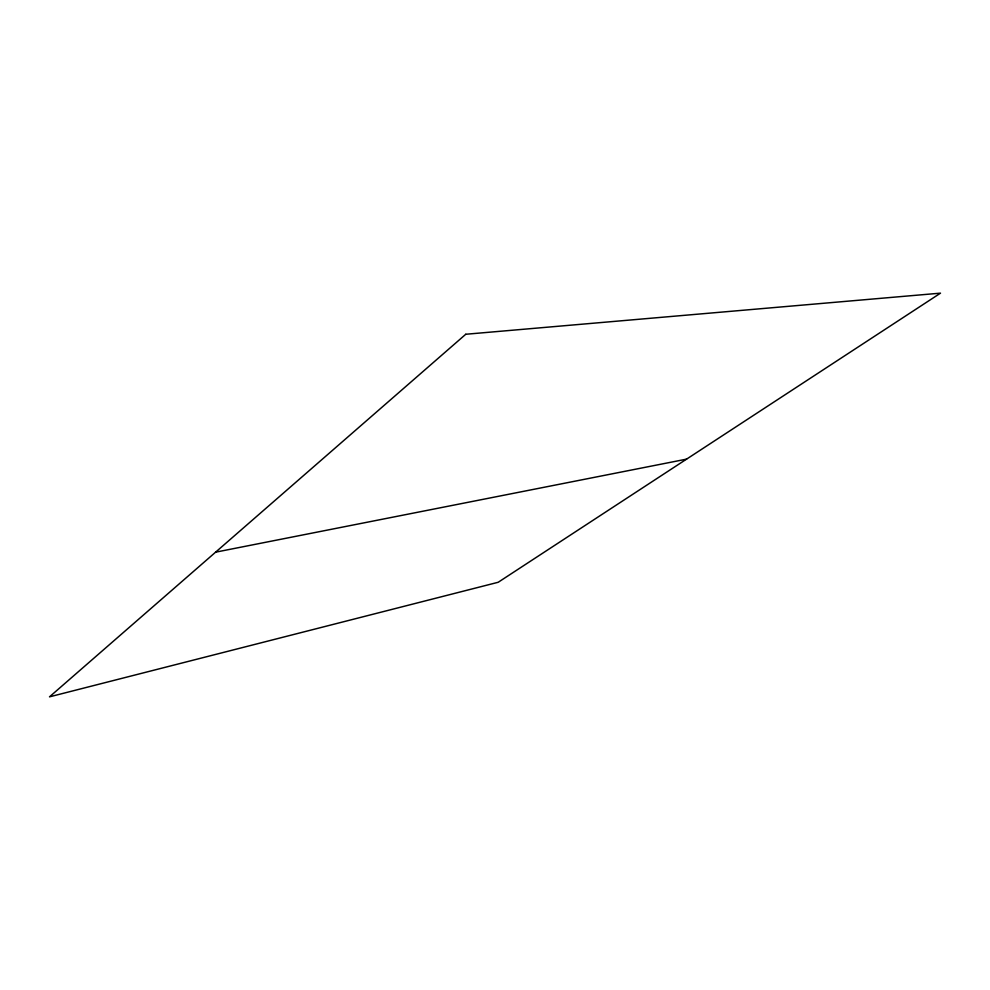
<?xml version="1.0" encoding="UTF-8"?>
<svg xmlns="http://www.w3.org/2000/svg" width="990" height="990" viewBox="0 0 990 990"><rect width="100%" height="100%" fill="white"/><g stroke="black" fill="none" stroke-linecap="round" stroke-linejoin="round"><path stroke-width="1.49" d="M215.597 552.173L686.577 459.137M465.77 334.261L49.5 696.849L498.205 582.269L940.5 293.151L465.77 334.261"/></g></svg>
